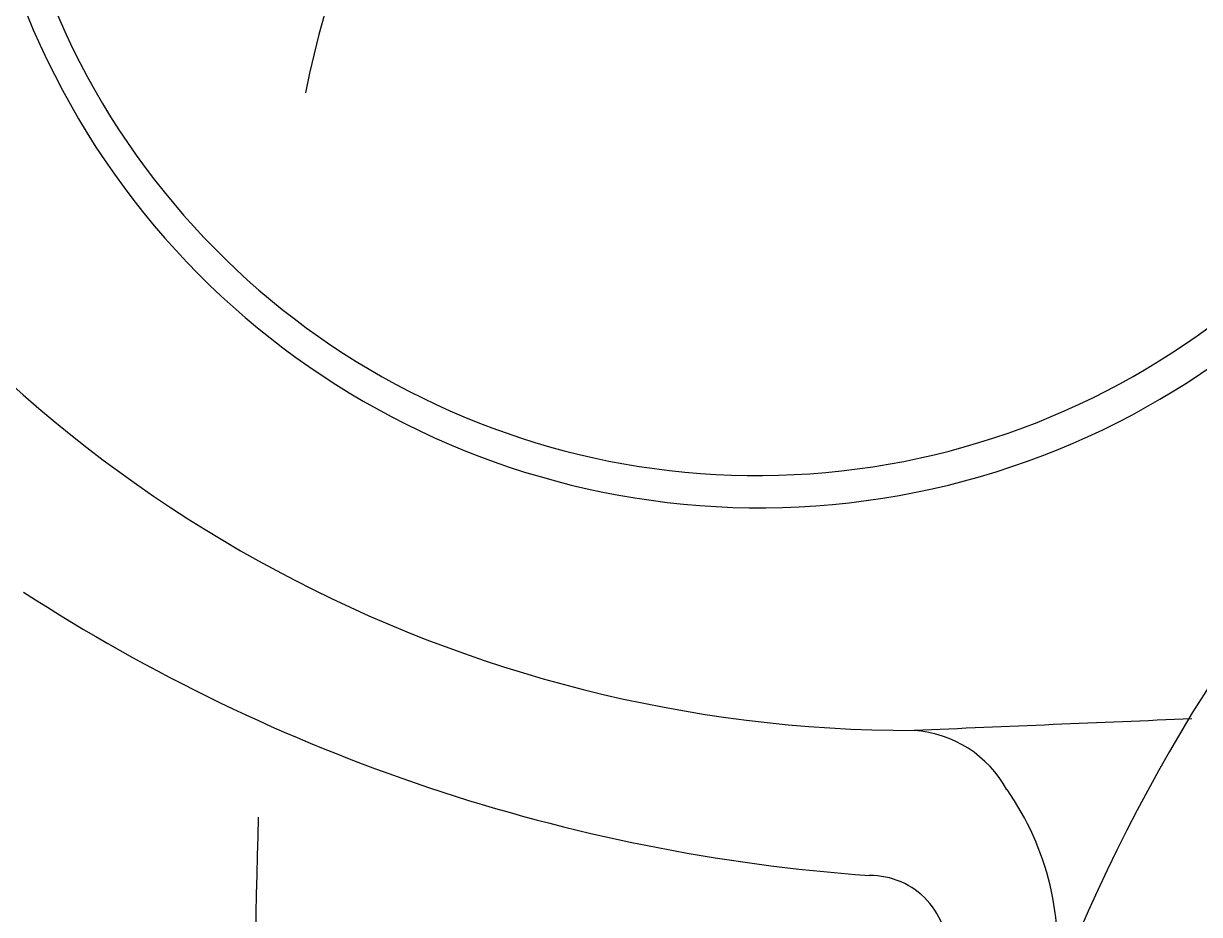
# Model space of a CAD drawing. Header units: inches. Extents: x -1 to 81, y -22 to 129.
# Drawn here: x 11.33 to 25.45, y 52.31 to 63.01 of the extents above; entities that cross this region are included whole.
import ezdxf

# ---------------------------------------------------------------- set-up
doc = ezdxf.new("R2010")
doc.units = ezdxf.units.IN
doc.header["$MEASUREMENT"] = 0
doc.layers.add('1', color=4, linetype='Continuous')

# ---------------------------------------------------------------- blocks, each defined once
blk = doc.blocks.new('19 HS Propel')
at = {"layer": '1', "color": 3}
for centre, radius, start, end in [((21.014, 60.741), 9.503, 202.0964, 68.9146), ((20.982, 60.776), 9.151, 201.343, 62.7765), ((43.69, 38.072), 20.498, 111.1397, 159.0842), ((22.853, 64.745), 16.182, 213.5653, 270.0511), ((23.847, 68.218), 21.45, 237.0158, 265.9415), ((82.073, -1322.402), 1372.242, 92.333454, 92.472802), ((22.774, 47.189), 1.376, 28.7594, 86.1086), ((21.25, 45.933), 3.338, 351.6313, 35.0967), ((22.338, 45.889), 0.932, 354.7191, 90.5506)]:
    blk.add_arc(centre, radius, start, end, dxfattribs=at)
at = {"layer": '1', "color": 2}
for centre, radius, start, end in [((28.086, 53.663), 12.79, 101.5373, 168.4626), ((281.057, 40.159), 266.17, 178.41469, 181.60077)]:
    blk.add_arc(centre, radius, start, end, dxfattribs=at)

msp = doc.modelspace()

# ---------------------------------------------------------------- block references
msp.add_blockref('19 HS Propel', (-0.843, 5.956))

doc.saveas('drawing.dxf')
